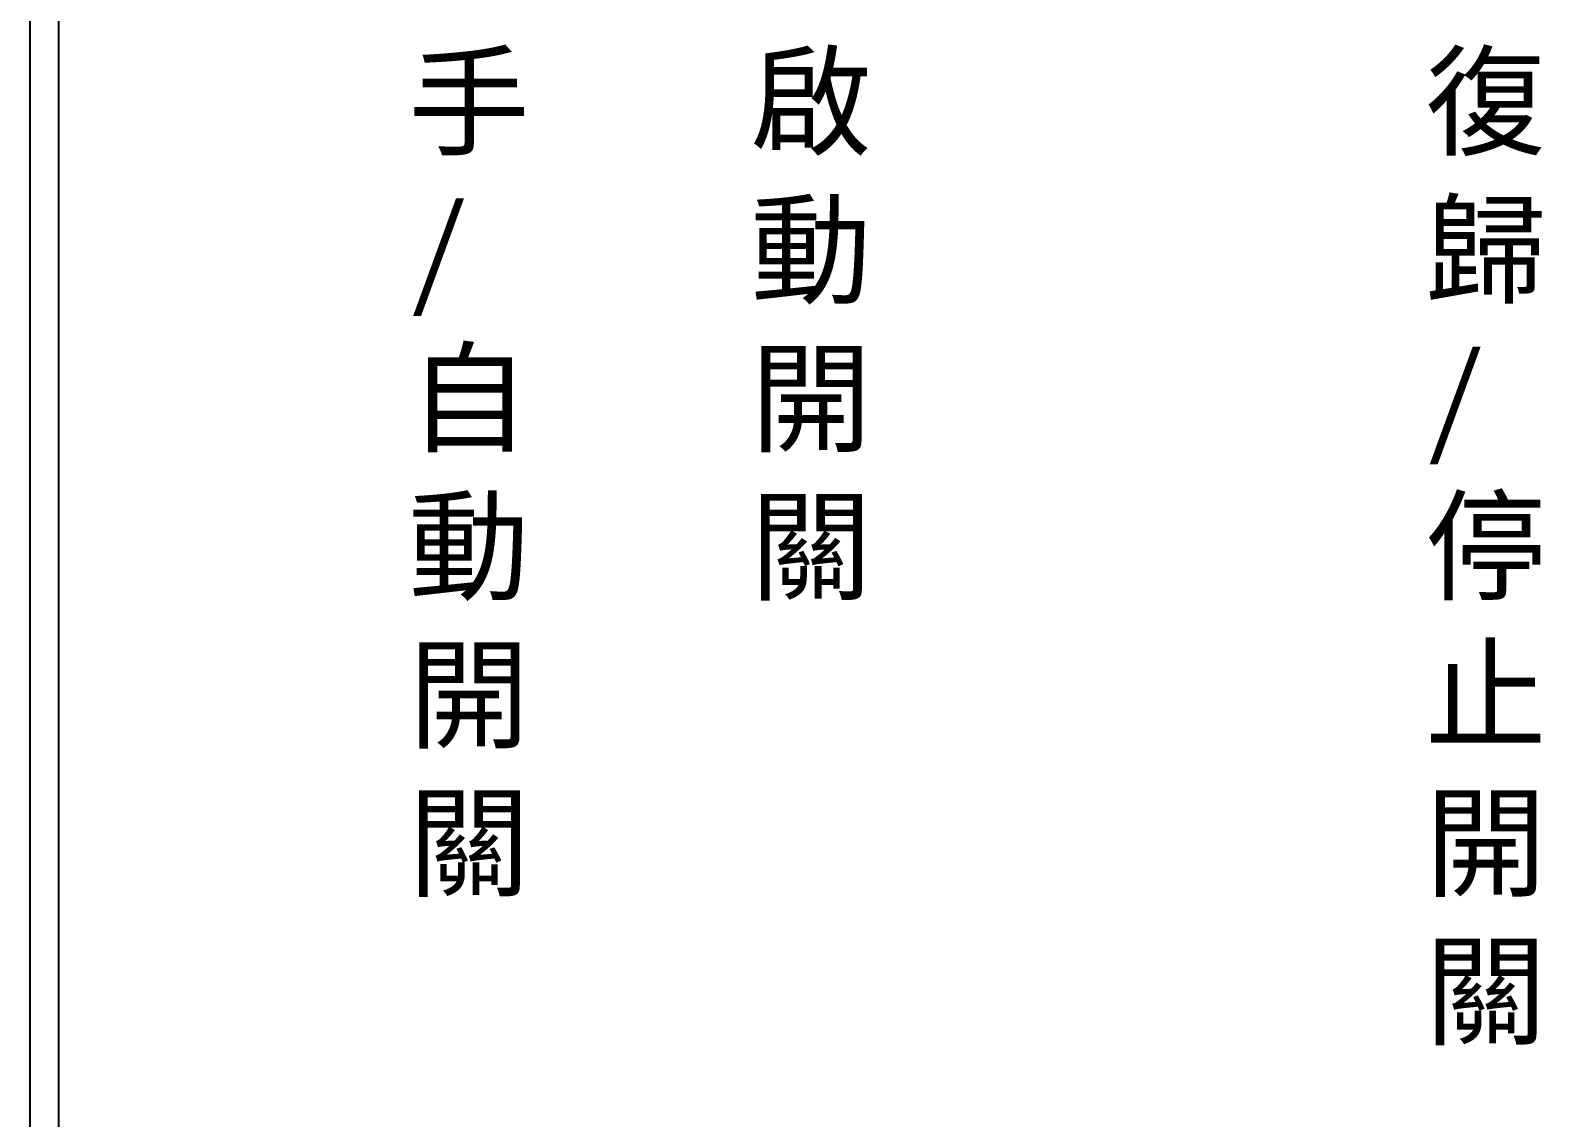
# Model space of a CAD drawing. Extents: x 325 to 612, y 3 to 207.
# Drawn here: x 325.3 to 391.6, y 50.7 to 98.4 of the extents above; entities that cross this region are included whole.
import ezdxf

# ---------------------------------------------------------------- set-up
doc = ezdxf.new("R2010")
doc.units = 0
doc.layers.add('圖框層', color=7, linetype='CONTINUOUS')
doc.layers.add('標尺寸層', color=3, linetype='CONTINUOUS')
doc.styles.add('CNS', font='romanc.shx', dxfattribs={"bigfont": 'chineset.shx'})

msp = doc.modelspace()

# ---------------------------------------------------------------- linework, layer by layer
at = {"layer": '圖框層', "color": 7}
for p, q in [((325.319, 3), (325.319, 206.969)), ((326.569, 4.25), (326.569, 205.719))]:
    msp.add_line(p, q, dxfattribs=at)

# ---------------------------------------------------------------- texts
at = {"layer": '標尺寸層', "color": 7, "char_height": 3.9, "width": 4.96081, "attachment_point": 1, "style": 'CNS'}
for s, insert in [('{\\fDFKai-SB|b0|i0|c136|p65;手\\P/\\P自動開關}', (341.902, 97.234)), ('{\\fDFKai-SB|b0|i0|c136|p65;啟動開關}', (356.902, 97.234)), ('{\\fDFKai-SB|b0|i0|c136|p65;復歸\\P/\\P停止開關}', (386.486, 97.234))]:
    msp.add_mtext(s, dxfattribs=dict(at, insert=insert))

doc.saveas('drawing.dxf')
